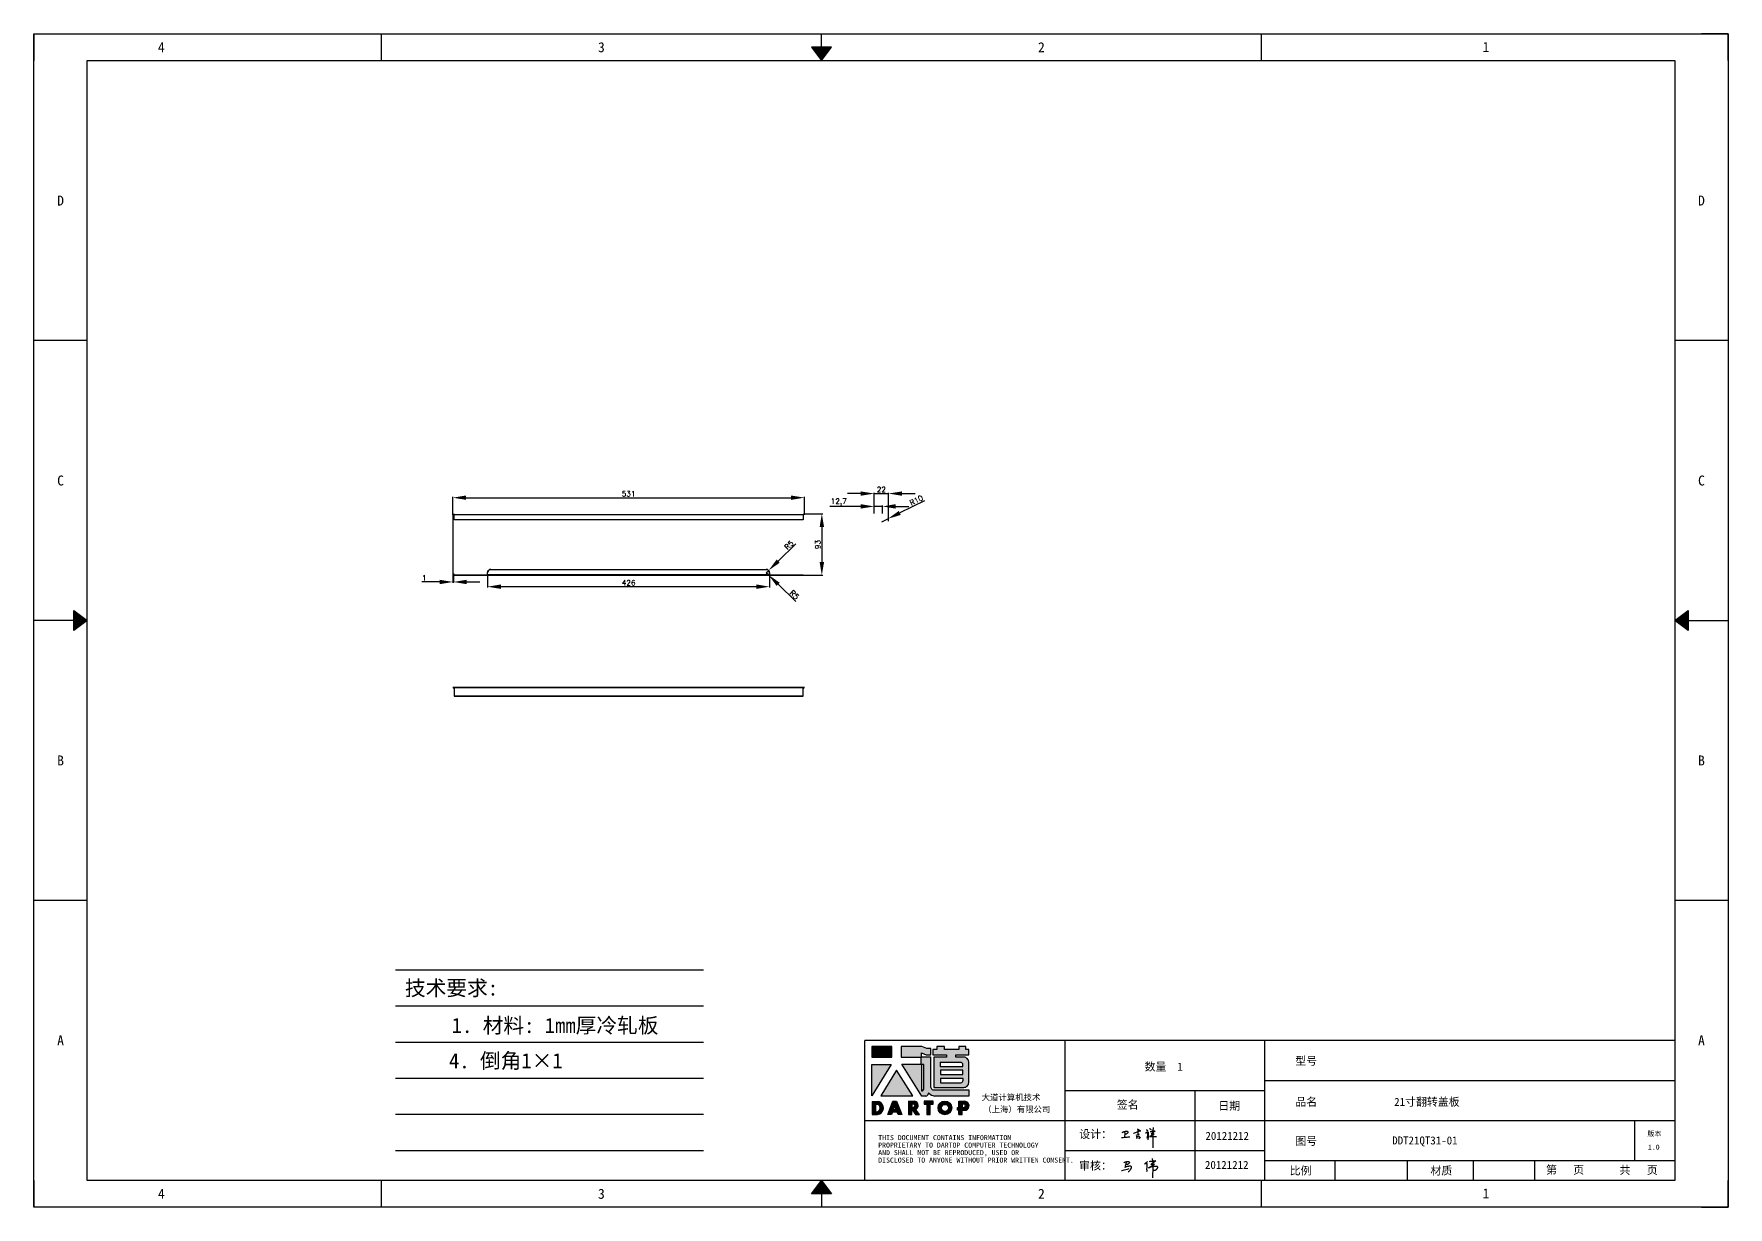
# Model space of a CAD drawing. Header units: millimetres. Extents: x 25928 to 50356, y -44172 to 20163.
# Drawn here: x 31031 to 33590, y -20407 to -18635 of the extents above; entities that cross this region are included whole.
import ezdxf
from ezdxf.enums import TextEntityAlignment as Align

# ---------------------------------------------------------------- set-up
doc = ezdxf.new("R2010")
doc.units = ezdxf.units.MM
doc.linetypes.add('DOT', pattern=[0.25, 0, -0.25])
doc.layers.add('4', color=7, linetype='Continuous')
doc.layers.add('print', color=30, linetype='Continuous')
doc.layers.add('dim', color=2, linetype='Continuous', lineweight=9)
doc.styles.add('Dartop', font='')
doc.styles.add('HZ', font='')
doc.styles.add('hzHT', font='simhei.ttf')
doc.styles.get("Standard").update_dxf_attribs({"font": 'txt', "bigfont": 'gbcbig.shx'})
doc.styles.get('Dartop').set_extended_font_data('FangSong_GB2312')
doc.styles.get('HZ').set_extended_font_data('SimSun')
doc.dimstyles.new('ISO-25', dxfattribs={"dimtxt": 20, "dimasz": 20, "dimexe": 1.25, "dimexo": 0.625, "dimtad": 1, "dimtxsty": 'Standard', "dimcen": 2.5, "dimadec": 0, "dimazin": 0, "dimtfac": 1, "dimtmove": 0, "dimatfit": 3, "dimfxl": 0, "dimarcsym": 0})

# ---------------------------------------------------------------- blocks, each defined once
blk = doc.blocks.new('*D591')
at = {"layer": 'Defpoints', "color": 0}
for p in [(32194.6, -19335.3), (31663.6, -19361.6), (32194.6, -19361.6, 87.4)]:
    blk.add_point(p, dxfattribs=at)
at = {"layer": 'dim', "color": 0, "lineweight": -2}
for p, q in [((31663.6, -19361), (31663.6, -19334)), ((31683.6, -19335.3), (32174.6, -19335.3)), ((32194.6, -19361), (32194.6, -19334))]:
    blk.add_line(p, q, dxfattribs=at)
at = {"layer": 'dim', "color": 0}
for points in [[(31683.6, -19332), (31683.6, -19338.6), (31663.6, -19335.3)], [(32174.6, -19332), (32174.6, -19338.6), (32194.6, -19335.3)]]:
    blk.add_solid(points, dxfattribs=at)
at = {"layer": 'dim', "color": 0, "insert": (31929.1, -19329.3), "char_height": 8, "attachment_point": 5}
blk.add_mtext('531', dxfattribs=at)
blk = doc.blocks.new('*D592')
at = {"layer": 'Defpoints', "color": 0}
for p in [(32192.6, -19359.6), (32192.6, -19452.6, 75.4), (32221, -19452.6)]:
    blk.add_point(p, dxfattribs=at)
at = {"layer": 'dim', "color": 0, "lineweight": -2}
for p, q in [((32193.2, -19359.6), (32222.3, -19359.6)), ((32221, -19379.6), (32221, -19432.6)), ((32193.2, -19452.6), (32222.3, -19452.6))]:
    blk.add_line(p, q, dxfattribs=at)
at = {"layer": 'dim', "color": 0}
for points in [[(32217.7, -19379.6), (32224.4, -19379.6), (32221, -19359.6)], [(32217.7, -19432.6), (32224.4, -19432.6), (32221, -19452.6)]]:
    blk.add_solid(points, dxfattribs=at)
at = {"layer": 'dim', "color": 0, "insert": (32215, -19406.1), "char_height": 8, "attachment_point": 5, "rotation": 90}
blk.add_mtext('93', dxfattribs=at)
blk = doc.blocks.new('*D593')
at = {"layer": 'Defpoints', "color": 0}
for p in [(31716.1, -19451.6, 87.1), (32142.1, -19451.6, 87.1), (31716.1, -19469.8)]:
    blk.add_point(p, dxfattribs=at)
at = {"layer": 'dim', "color": 0, "lineweight": -2}
for p, q in [((31716.1, -19452.2), (31716.1, -19471)), ((32122.1, -19469.8), (31736.1, -19469.8)), ((32142.1, -19452.2), (32142.1, -19471))]:
    blk.add_line(p, q, dxfattribs=at)
at = {"layer": 'dim', "color": 0}
for points in [[(31736.1, -19466.4), (31736.1, -19473.1), (31716.1, -19469.8)], [(32122.1, -19466.4), (32122.1, -19473.1), (32142.1, -19469.8)]]:
    blk.add_solid(points, dxfattribs=at)
at = {"layer": 'dim', "color": 0, "insert": (31929.1, -19463.8), "char_height": 8, "attachment_point": 5}
blk.add_mtext('426', dxfattribs=at)
blk = doc.blocks.new('*D594')
at = {"layer": 'Defpoints', "color": 0}
for p in [(32137.1, -19448.6), (32140.7, -19445.1)]:
    blk.add_point(p, dxfattribs=at)
at = {"layer": 'dim', "color": 0, "lineweight": -2}
for p, q in [((32181.8, -19405.2), (32155, -19431.2)), ((32137.1, -19448.6), (32140.7, -19445.1))]:
    blk.add_line(p, q, dxfattribs=at)
at = {"layer": 'dim', "color": 0}
blk.add_solid([(32152.7, -19428.8), (32157.4, -19433.6), (32140.7, -19445.1)], dxfattribs=at)
at = {"layer": 'dim', "color": 0, "insert": (32171.4, -19407), "char_height": 8, "attachment_point": 5, "rotation": 44.1081}
blk.add_mtext('R5', dxfattribs=at)
blk = doc.blocks.new('*D595')
at = {"layer": 'Defpoints', "color": 0}
for p in [(32137.1, -19448.6), (32140.7, -19452.1)]:
    blk.add_point(p, dxfattribs=at)
at = {"layer": 'dim', "color": 0, "lineweight": -2}
for p, q in [((32137.1, -19448.6), (32140.7, -19452.1)), ((32181.5, -19492.3), (32154.9, -19466.1))]:
    blk.add_line(p, q, dxfattribs=at)
blk.add_arc((32137.1, -19448.6), 5, 301.173, 352.838, dxfattribs=at)
at = {"layer": 'dim', "color": 0}
blk.add_solid([(32157.3, -19463.8), (32152.6, -19468.5), (32140.7, -19452.1)], dxfattribs=at)
at = {"layer": 'dim', "color": 0, "insert": (32179.6, -19482), "char_height": 8, "attachment_point": 5, "rotation": 315.4969}
blk.add_mtext('R5', dxfattribs=at)
blk = doc.blocks.new('*D596')
at = {"layer": 'Defpoints', "color": 0}
for p in [(32312.6, -19348.5), (32299.9, -19359.6, 478.9), (32312.6, -19359.6, 478.9)]:
    blk.add_point(p, dxfattribs=at)
at = {"layer": 'dim', "color": 0, "lineweight": -2}
for p, q in [((32279.9, -19348.5), (32233.3, -19348.5)), ((32299.9, -19359), (32299.9, -19347.2)), ((32312.6, -19348.5), (32299.9, -19348.5)), ((32312.6, -19359), (32312.6, -19347.2)), ((32332.6, -19348.5), (32352.6, -19348.5))]:
    blk.add_line(p, q, dxfattribs=at)
at = {"layer": 'dim', "color": 0}
for points in [[(32279.9, -19345.1), (32279.9, -19351.8), (32299.9, -19348.5)], [(32332.6, -19345.1), (32332.6, -19351.8), (32312.6, -19348.5)]]:
    blk.add_solid(points, dxfattribs=at)
at = {"layer": 'dim', "color": 0, "insert": (32246.6, -19341.8), "char_height": 8, "attachment_point": 5}
blk.add_mtext('12,7', dxfattribs=at)
blk = doc.blocks.new('*D618')
at = {"layer": 'Defpoints', "color": 0}
for p in [(32321.9, -19329.1), (32299.9, -19359), (32321.9, -19371.6, 479.9)]:
    blk.add_point(p, dxfattribs=at)
at = {"layer": 'dim', "color": 0, "lineweight": -2}
for p, q in [((32279.9, -19329.1), (32259.9, -19329.1)), ((32299.9, -19358.4), (32299.9, -19327.8)), ((32299.9, -19329.1), (32321.9, -19329.1)), ((32321.9, -19371), (32321.9, -19327.8)), ((32341.9, -19329.1), (32361.9, -19329.1))]:
    blk.add_line(p, q, dxfattribs=at)
at = {"layer": 'dim', "color": 0}
for points in [[(32279.9, -19325.8), (32279.9, -19332.4), (32299.9, -19329.1)], [(32341.9, -19325.8), (32341.9, -19332.4), (32321.9, -19329.1)]]:
    blk.add_solid(points, dxfattribs=at)
at = {"layer": 'dim', "color": 0, "insert": (32310.9, -19323.1), "char_height": 8, "attachment_point": 5}
blk.add_mtext('22', dxfattribs=at)
blk = doc.blocks.new('*D597')
at = {"layer": 'Defpoints', "color": 0}
for p in [(32311.9, -19371.6), (32320.9, -19367.2)]:
    blk.add_point(p, dxfattribs=at)
at = {"layer": 'dim', "color": 0, "lineweight": -2}
for p, q in [((32375.9, -19340), (32338.8, -19358.3)), ((32311.9, -19371.6), (32320.9, -19367.2))]:
    blk.add_line(p, q, dxfattribs=at)
at = {"layer": 'dim', "color": 0}
blk.add_solid([(32337.3, -19355.3), (32340.3, -19361.3), (32320.9, -19367.2)], dxfattribs=at)
at = {"layer": 'dim', "color": 0, "insert": (32363.7, -19339.3), "char_height": 8, "attachment_point": 5, "rotation": 26.3122}
blk.add_mtext('R10', dxfattribs=at)
blk = doc.blocks.new('*D603')
at = {"layer": 'Defpoints', "color": 0}
for p in [(31663.6, -19450.6, 75.4), (31664.6, -19450.6, 76.4), (31663.6, -19462.6)]:
    blk.add_point(p, dxfattribs=at)
at = {"layer": 'dim', "color": 0, "lineweight": -2}
for p, q in [((31663.6, -19451.2), (31663.6, -19463.9)), ((31664.6, -19451.2), (31664.6, -19463.9)), ((31643.6, -19462.6), (31616.9, -19462.6)), ((31664.6, -19462.6), (31663.6, -19462.6)), ((31684.6, -19462.6), (31704.6, -19462.6))]:
    blk.add_line(p, q, dxfattribs=at)
at = {"layer": 'dim', "color": 0}
for points in [[(31643.6, -19459.3), (31643.6, -19466), (31663.6, -19462.6)], [(31684.6, -19459.3), (31684.6, -19466), (31664.6, -19462.6)]]:
    blk.add_solid(points, dxfattribs=at)
at = {"layer": 'dim', "color": 0, "insert": (31620.3, -19456.6), "char_height": 8, "attachment_point": 5}
blk.add_mtext('1', dxfattribs=at)
blk = doc.blocks.new('*U5')
at = {"color": 254, "linetype": 'Continuous', "extrusion": (0, 0, -1)}
for points in [[(-17, 0.333), (-16.812, 0.25), (-17, 0.5)], [(-17, 0.333), (-17.188, 0.25), (-16.812, 0.25)], [(-17, 0.333), (-17, 0.5), (-17.188, 0.25)]]:
    blk.add_solid(points, dxfattribs=at)
blk = doc.blocks.new('*U4')
at = {"color": 254, "linetype": 'Continuous', "extrusion": (0, 0, -1)}
for points in [[(-33.167, 11), (-33, 11), (-33.25, 11.188)], [(-33.167, 11), (-33.25, 11.188), (-33.25, 10.812)], [(-33.167, 11), (-33.25, 10.812), (-33, 11)]]:
    blk.add_solid(points, dxfattribs=at)
blk = doc.blocks.new('*U6')
at = {"color": 254, "linetype": 'Continuous'}
for points in [[(17, 21.667), (17.188, 21.75), (16.812, 21.75)], [(17, 21.667), (16.812, 21.75), (17, 21.5)], [(17, 21.667), (17, 21.5), (17.188, 21.75)]]:
    blk.add_solid(points, dxfattribs=at)
blk = doc.blocks.new('*U3')
at = {"color": 254, "linetype": 'Continuous', "extrusion": (0, 0, -1)}
for points in [[(-0.833, 11), (-0.75, 10.812), (-0.75, 11.188)], [(-0.833, 11), (-0.75, 11.188), (-1, 11)], [(-0.833, 11), (-1, 11), (-0.75, 10.812)]]:
    blk.add_solid(points, dxfattribs=at)
blk = doc.blocks.new('dadao')
for p, q in [((48, 19.2), (44.9, 10.4)), ((44.9, 10.4), (51.2, 10.4)), ((51.2, 10.4), (48, 19.2))]:
    blk.add_line(p, q)
for points in [[(41.8, 121.6), (41.8, 143.7), (-0.4, 143.7), (-0.4, 121.6), (41.8, 121.6)], [(104.8, 122), (104.8, 130.3), (114.1, 126.3), (124.2, 126.3), (124.2, 139.6), (115.9, 139.6), (105.1, 143.9), (61.5, 143.9)], [(61.7, 144), (61.7, 121.3), (103.9, 121.3)], [(113.4, 38.7), (105.1, 38.7), (63, 106.5), (103.9, 106.5), (103.9, 120.9), (103.9, 121.3)], [(109.7, 53.6), (109.7, 106.2), (104.3, 106.2), (104.3, 50.4), (106.6, 50.4)], [(144.6, 94.4), (144.6, 84.8), (192, 84.8), (192, 94.1), (144.9, 94.1)], [(120.2, 45), (119.5, 45), (119.5, 44.6)], [(0, 28), (0, 0), (11.8, 0)], [(0.1, 28), (14, 28)], [(7.1, 21.8), (7.1, 6.1), (12, 6.1)], [(7.1, 21.8), (11.4, 21.8)], [(76.8, 28.2), (76.8, 0), (84.1, 0), (84.1, 11.1), (91.6, -0.1), (100.3, -0.1), (91.7, 11.1)], [(76.8, 28.2), (90.6, 28.2)], [(84, 22.7), (84, 15.3), (87.2, 15.3)], [(84, 22.7), (87.3, 22.7)], [(183.7, 0), (183.7, 9.6), (180.6, 9.6), (180.6, 14.9), (183.8, 14.9), (183.8, 28.1), (196.1, 28.1), (196.5, 28.1)], [(183.7, 0), (190.9, 0), (190.9, 9.6), (198.8, 9.6)], [(194.9, 22.3), (190.8, 22.3), (190.8, 15), (194.4, 15)]]:
    blk.add_lwpolyline(points)
blk.add_lwpolyline([(137.1, 144.2), (137.1, 137.9), (128.3, 137.9), (128.3, 126.5), (157.3, 126.5), (157.3, 121.5), (130.3, 121.5), (130.3, 57.5), (194.4, 57.5, 0.414214), (204.4, 67.5), (204.4, 111.3, 0.414214), (194.4, 121.3), (177.5, 121.3), (177.5, 126.3), (204.7, 126.3), (204.7, 137.7), (198.2, 137.7), (198.2, 143.9), (183.3, 143.9), (183.3, 138), (153, 138), (153, 144.2), (137.1, 144.2)], format="xyb", close=True)
for points in [[(104.8, 122), (123.4, 122), (123.4, 60, 0.414214), (131.4, 52), (204.8, 52), (204.8, 39.1), (131.7, 39.1)], [(144.3, 110.8), (144.3, 101.8), (192.3, 101.8), (192.3, 105.5, 0.414214), (187.3, 110.5), (144.3, 110.5)], [(144.6, 77), (144.6, 67.5), (187.6, 67.5, 0.414214), (192.6, 72.5), (192.6, 76.4), (144.6, 76.4)]]:
    blk.add_lwpolyline(points, format="xyb")
for points in [[(-0.3, 106.2), (40.4, 106.2), (-0.3, 39.7), (-0.3, 106.2)], [(51.7, 94.1), (18.4, 39.3), (86.2, 39.3)], [(43.8, 28.2), (51.8, 28.2), (62.6, -0.1), (55, -0.1), (53.2, 5), (42.9, 5), (41.1, 0), (33.6, 0)], [(110, 28.1), (110, 21.9), (116, 21.9), (116, -0.1), (123.2, -0.1), (123.2, 22), (129.2, 22), (129.2, 28.1), (110, 28.1)]]:
    blk.add_lwpolyline(points, close=True)
for radius in [14.5, 7.44]:
    blk.add_circle((154.2, 14.2), radius)
for centre, radius, start, end in [((99.2, 60.7), 12.6, 305.6399, 325.969), ((111.6, 46.7), 8.19, 282.9811, 347.6627), ((136, 61.7), 22.9, 226.7358, 259.3209), ((8.5, 13.9), 8.49, 294.2143, 69.7177), ((9.6, 14.2), 14.4, 278.6604, 72.3203), ((86.4, 19), 3.8, 282.527, 76.7196), ((88.6, 19.4), 8.95, 290.6073, 77.2124), ((193.7, 18.7), 3.8, 280.9891, 72.5513), ((195.7, 18.6), 9.51, 288.8959, 85.2442)]:
    blk.add_arc(centre, radius, start, end)
blk = doc.blocks.new('h')
for p, q in [((20768.1, -2360.9), (20773, -2359.1)), ((20769.5, -2366.9), (20769.8, -2370.6)), ((20769.8, -2370.6), (20770.9, -2378)), ((20770.9, -2378), (20771.5, -2370.6)), ((20772.4, -2369.3), (20774.9, -2367.8)), ((20773, -2359.1), (20784.1, -2355.2)), ((20773.3, -2331.8), (20775.3, -2338.7)), ((20789.1, -2340.9), (20773.5, -2331.9)), ((20775.3, -2338.7), (20775.6, -2351.2)), ((20775.6, -2351.2), (20775.5, -2357.3)), ((20782.2, -2369.2), (20780, -2377.1)), ((20780, -2377.1), (20788.3, -2371.3)), ((20780.1, -2366.4), (20780.8, -2366.4)), ((20781.9, -2367.4), (20782.2, -2369.2)), ((20845.7, -2343.5), (20848.4, -2353)), ((20848.9, -2370.3), (20847.9, -2424)), ((20848.4, -2353), (20848.9, -2370.3))]:
    blk.add_line(p, q)
for points in [[(20696.6, -2372.4, 0.002073), (20710.6, -2371.9, 0.016137), (20719.6, -2371.3, 0.008314), (20736.9, -2369.3)], [(20699.1, -2348.2, -0.029745), (20704.6, -2345.4, -0.046842), (20708.4, -2344.2, -0.00919), (20714.3, -2343, -0.018517), (20717.2, -2342.5, -0.037841), (20720.3, -2342.4, -0.039541), (20723.2, -2342.8, -0.149785), (20726, -2344.3, -0.204935), (20726.9, -2346.6, -0.074872), (20726.5, -2348.3, -0.061615), (20725.6, -2350.3, -0.034204), (20723.8, -2352.6, -0.045776), (20722.3, -2354.1, -0.054985), (20720.4, -2355.3, -0.036348), (20717.3, -2356.5, -0.067752), (20715.7, -2356.8, -0.043553), (20713.2, -2356.7)], [(20755, -2351.9, -0.024077), (20759.9, -2350.1, -0.013147), (20768.7, -2346.5, -0.00522), (20775.4, -2344.1, -0.018517), (20777.3, -2343.4, -0.008274), (20786.3, -2341, -0.039541), (20788.3, -2340.8, -0.079216), (20789.4, -2341, -0.204935)], [(20813.5, -2350.1, 0.007348), (20815.9, -2348.7, 0.008421), (20818, -2347.3, 0.009459), (20819.7, -2346.2, -0.016325), (20820.7, -2345.5, -0.173771), (20821.8, -2345.3, -0.085159), (20823.9, -2346, -0.125883), (20826, -2347.9, -0.160659), (20826.6, -2350.1, -0.010447), (20826.5, -2352.3, -0.008247), (20826.2, -2355.1, -0.002698), (20825.3, -2374, 0.001562), (20823.9, -2383.7, 0.016137)], [(20816.8, -2335, -0.053561), (20819.6, -2336.1, -0.075272), (20821.3, -2337.3, -0.005295), (20822.5, -2338.5, -0.009337), (20823.1, -2339.1, -0.026146), (20823.7, -2339.8, -0.016644), (20824.5, -2340.9)], [(20832.1, -2329.2, -0.053561), (20834.9, -2330.3, -0.075272), (20836.7, -2331.5, -0.005295), (20837.8, -2332.6, -0.009337), (20838.5, -2333.3, -0.026146), (20839, -2334, -0.016644), (20839.8, -2335.1)], [(20836, -2343.7, -0.02797), (20842.1, -2342.6, -0.048868), (20845.6, -2342.2, -0.00919), (20851.1, -2341.4, -0.018517), (20853.9, -2341.1, -0.037841), (20856.7, -2341.2, -0.039541), (20859.4, -2341.6, -0.018282), (20840.6, -2354.7, -0.000937)], [(20847.6, -2340.2, 0.021784), (20849.6, -2335.9, 0.028296), (20850.8, -2332.4, 0.008136), (20851.9, -2328.2, 0.028913), (20852.2, -2327, 0.08193), (20852.1, -2325.9, 0.075058), (20851.7, -2324.7, 0.275043)]]:
    blk.add_lwpolyline(points, format="xyb")
for points in [[(20711.3, -2343.5), (20711.3, -2343.5), (20711.5, -2355.8), (20710.7, -2368), (20710.6, -2371.9)], [(20821.5, -2350.6), (20822.4, -2359.2), (20822.2, -2364.9), (20821.7, -2369), (20821.3, -2376.3), (20823.6, -2368.5), (20827.2, -2366.3), (20829.5, -2366.3)], [(20840.6, -2354.7), (20850, -2354.7), (20855, -2354.3), (20845.9, -2361.1), (20840.5, -2364), (20833, -2367.5), (20863.2, -2367.4), (20865.9, -2367.3)]]:
    blk.add_lwpolyline(points)
for centre, radius, start, end in [((20773.7, -2371.2), 2.3, 121.9907, 163.60158), ((20787.5, -2406), 40.3, 100.61827, 108.24823), ((20780.8, -2367.6), 1.15, 9.4675, 90)]:
    blk.add_arc(centre, radius, start, end)

msp = doc.modelspace()

# ---------------------------------------------------------------- hatches: boundary and pattern name
for points in [[(32326.762, -20164.758), (32296.627, -20164.758), (32296.627, -20180.503), (32326.762, -20180.503)], [(32325.791, -20191.518), (32296.708, -20191.518), (32296.708, -20239.005)], [(32333.854, -20200.136), (32310.079, -20239.321), (32358.49, -20239.321)], [(32389.23, -20247.339), (32375.472, -20247.339), (32375.472, -20251.704), (32379.764, -20251.704), (32379.764, -20267.433), (32384.904, -20267.433), (32384.904, -20251.693), (32389.23, -20251.693)]]:
    msp.add_hatch(color=0).paths.add_polyline_path(points)
h = msp.add_hatch(color=0)
h.paths.add_polyline_path([(32371.796, -20174.327), (32378.446, -20177.2), (32385.637, -20177.2), (32385.637, -20167.683), (32379.705, -20167.683), (32371.975, -20164.631), (32341.001, -20164.631), (32341.001, -20180.726), (32371.138, -20180.726), (32371.138, -20181.051), (32371.138, -20191.338), (32341.914, -20191.338), (32371.973, -20239.714), (32377.926, -20239.714, 0.27937482), (32382.271, -20235.489), (32382.271, -20235.266), (32382.796, -20235.266, 0.14314537), (32390.991, -20239.436), (32443.225, -20239.436), (32443.225, -20230.262), (32390.768, -20230.262, -0.41421356), (32385.055, -20224.548), (32385.055, -20180.217), (32371.796, -20180.217)])
h.paths.add_polyline_path([(32371.442, -20191.544), (32375.272, -20191.544), (32375.272, -20229.091, -0.08893574), (32373.053, -20231.374), (32371.429, -20231.374)], flags=16)
h = msp.add_hatch(color=0)
h.paths.add_polyline_path([(32443.135, -20169.016), (32438.487, -20169.016), (32438.487, -20164.595), (32427.864, -20164.595), (32427.864, -20168.795), (32406.177, -20168.795), (32406.177, -20164.374), (32394.819, -20164.374), (32394.819, -20168.876), (32388.542, -20168.876), (32388.542, -20177.027), (32409.254, -20177.027), (32409.254, -20180.632), (32389.954, -20180.632), (32389.954, -20226.271), (32435.771, -20226.271, 0.41421356), (32442.913, -20219.129), (32442.913, -20187.874, 0.41421356), (32435.771, -20180.732), (32423.66, -20180.732), (32423.66, -20177.195), (32443.135, -20177.195)])
h.paths.add_polyline_path([(32430.711, -20188.469, -0.41421356), (32434.282, -20192.04), (32434.282, -20194.659), (32399.98, -20194.659), (32399.98, -20188.469)], flags=16)
h.paths.add_polyline_path([(32434.061, -20200.186), (32434.061, -20206.818), (32400.202, -20206.818), (32400.202, -20200.186)], flags=16)
h.paths.add_polyline_path([(32434.503, -20212.786), (32434.503, -20215.626, -0.41421356), (32430.932, -20219.197), (32400.202, -20219.197), (32400.202, -20212.786)], flags=16)
h = msp.add_hatch(color=0)
h.paths.add_polyline_path([(32306.899, -20247.41), (32296.921, -20247.41), (32296.921, -20267.373), (32305.325, -20267.373, 0.79301591)])
h.paths.add_polyline_path([(32305.473, -20263.001), (32301.984, -20263.001), (32301.984, -20251.782), (32305.087, -20251.782, -0.67136089)], flags=16)
h = msp.add_hatch(color=0)
h.paths.add_polyline_path([(32333.929, -20247.246), (32328.235, -20247.246), (32320.912, -20267.395), (32326.306, -20267.395), (32327.575, -20263.824), (32334.882, -20263.824), (32336.178, -20267.438), (32341.616, -20267.438)])
h.paths.add_polyline_path([(32333.485, -20259.975), (32328.958, -20259.975), (32331.18, -20253.644)], flags=16)
h = msp.add_hatch(color=0)
h.paths.add_polyline_path([(32361.607, -20247.26), (32351.794, -20247.26), (32351.794, -20267.406), (32356.979, -20267.406), (32356.979, -20259.419), (32362.309, -20267.478), (32368.576, -20267.478), (32362.441, -20259.47, 0.74405494)])
h.paths.add_polyline_path([(32356.932, -20256.438), (32356.932, -20251.147), (32359.25, -20251.147, -0.79680897), (32359.215, -20256.438)], flags=16)
h = msp.add_hatch(color=0)
h.paths.add_polyline_path([(32396.709, -20257.261, 1), (32417.395, -20257.261, 1)])
h.paths.add_polyline_path([(32412.366, -20257.261, -1), (32401.739, -20257.261, -1)], flags=16)
h = msp.add_hatch(color=0)
h.paths.add_polyline_path([(32437.237, -20247.308), (32436.94, -20247.308), (32428.192, -20247.308), (32428.192, -20256.71), (32425.87, -20256.71), (32425.87, -20260.526), (32428.154, -20260.526), (32428.154, -20267.37), (32433.261, -20267.37), (32433.261, -20260.499), (32438.873, -20260.499, 0.81230381)])
h.paths.add_polyline_path([(32433.185, -20256.684), (32433.185, -20251.425), (32436.092, -20251.425, -0.77821343), (32435.795, -20256.684)], flags=16)

# ---------------------------------------------------------------- linework, layer by layer
at = {"color": 0, "linetype": 'DOT'}
for p, q in [((31030.665, -18634.528), (33549.837, -18634.528)), ((31030.665, -20366.914), (31030.665, -18674.816)), ((33590.125, -18674.816), (33590.125, -20366.914)), ((33549.837, -20407.202), (31030.665, -20407.202))]:
    msp.add_line(p, q, dxfattribs=at)
at = {"color": 0}
for p, q in [((31030.665, -18634.528), (31030.665, -18674.816)), ((31555.579, -18674.816), (31555.579, -18634.528)), ((32220.332, -18654.672), (32220.332, -18634.528)), ((32885.085, -18674.816), (32885.085, -18634.528)), ((33590.125, -18634.528), (33549.837, -18634.528)), ((33590.125, -18674.816), (33590.125, -18634.528)), ((31111.241, -20366.914), (31111.241, -18674.816)), ((31111.241, -18674.816), (33509.549, -18674.816)), ((33509.549, -18674.816), (33509.549, -20366.914)), ((31111.241, -19097.841), (31030.665, -19097.841)), ((33590.125, -19097.841), (33509.549, -19097.841)), ((31091.097, -19520.865), (31030.665, -19520.865)), ((33529.693, -19520.865), (33590.125, -19520.865)), ((31111.241, -19943.89), (31030.665, -19943.89)), ((33590.125, -19943.89), (33509.549, -19943.89)), ((33509.549, -20155.402), (32285.8, -20155.402)), ((32285.8, -20366.914), (32285.8, -20155.402)), ((32587.96, -20155.402), (32587.96, -20366.914)), ((32890.121, -20366.914), (32890.121, -20155.402)), ((32890.121, -20215.834), (33509.549, -20215.834)), ((32587.96, -20230.942), (32890.121, -20230.942)), ((32784.364, -20230.942), (32784.364, -20366.914)), ((32285.8, -20276.266), (32587.96, -20276.266)), ((32587.96, -20276.266), (33509.549, -20276.266)), ((33449.117, -20336.698), (33449.117, -20276.266)), ((32587.96, -20321.59), (32890.121, -20321.59)), ((32890.121, -20336.698), (33509.549, -20336.698)), ((32996.428, -20366.914), (32996.428, -20336.698)), ((33105.985, -20366.914), (33105.985, -20336.698)), ((33205.582, -20366.914), (33205.582, -20336.698)), ((33298.037, -20366.914), (33298.037, -20336.698)), ((31030.665, -20366.914), (31030.665, -20407.202)), ((33509.549, -20366.914), (31111.241, -20366.914)), ((31555.579, -20407.202), (31555.579, -20366.914)), ((32885.085, -20407.202), (32885.085, -20366.914)), ((33590.125, -20407.202), (33590.125, -20366.914)), ((32220.332, -20387.058), (32220.332, -20407.202)), ((33549.837, -20407.202), (33590.125, -20407.202))]:
    msp.add_line(p, q, dxfattribs=at)
at = {"extrusion": (3.98566e-30, 0, -1)}
for p, q in [((31663.589, -19361.615), (31663.589, -19450.615)), ((31663.589, -19361.615), (31665.589, -19361.615)), ((31665.589, -19361.615), (31665.589, -19359.615)), ((31665.589, -19450.615), (31663.589, -19450.615)), ((31665.589, -19452.615), (31665.589, -19450.615))]:
    msp.add_line(p, q, dxfattribs=at)
for p, q in [((31665.589, -19368.615, 12.7), (31665.589, -19359.615, 12.7)), ((31665.589, -19451.615, 12.7), (31665.589, -19452.615, 12.7)), ((31665.589, -19451.615, 12.7), (31716.089, -19451.615, 12.7)), ((31716.089, -19451.615, 12.7), (31716.089, -19448.615, 12.7)), ((31721.089, -19443.615, 12.7), (32137.089, -19443.615, 12.7)), ((32142.089, -19448.615, 12.7), (32142.089, -19451.615, 12.7)), ((32142.089, -19451.615, 12.7), (32192.589, -19451.615, 12.7)), ((32192.589, -19451.615, 12.7), (32192.589, -19452.615, 12.7)), ((31665.589, -19452.615, 12.7), (32192.589, -19452.615, 12.7)), ((31665.589, -19622.256, -49.047), (31665.589, -19634.956, -49.047)), ((32192.589, -19622.256, -49.047), (31665.589, -19622.256, -49.047)), ((32192.589, -19634.956, -49.047), (32192.589, -19622.256, -49.047)), ((31665.589, -19634.956, -49.047), (32192.589, -19634.956, -49.047)), ((32717.725, -20346.248), (32714.756, -20347.855)), ((32719.862, -20345.107), (32717.725, -20346.248)), ((32717.847, -20342.704), (32721.623, -20342.704)), ((32723.636, -20342.521), (32719.862, -20345.107)), ((32719.998, -20333.744), (32720.865, -20340.986)), ((32721.006, -20346.333), (32720.685, -20362.972)), ((32720.865, -20340.986), (32721.006, -20346.333)), ((32721.623, -20342.704), (32723.636, -20342.521))]:
    msp.add_line(p, q)
at = {"extrusion": (0, 0, -1)}
for p, q in [((31665.589, -19360.615, 11.7), (32192.589, -19360.615, 11.7)), ((31665.589, -19368.615, 11.7), (31665.589, -19360.615, 11.7)), ((32192.589, -19368.615, 11.7), (31665.589, -19368.615, 11.7)), ((32192.589, -19360.615, 11.7), (32192.589, -19368.615, 11.7)), ((31716.089, -19451.615, 11.7), (31716.089, -19448.615, 11.7)), ((32142.089, -19451.615, 11.7), (31716.089, -19451.615, 11.7)), ((31721.089, -19443.615, 11.7), (32137.089, -19443.615, 11.7)), ((32142.089, -19448.615, 11.7), (32142.089, -19451.615, 11.7))]:
    msp.add_line(p, q, dxfattribs=at)
at = {"extrusion": (0, -1, 0)}
msp.add_line((31665.589, -19368.615, 11.7), (31665.589, -19368.615, 12.7), dxfattribs=at)
at = {"extrusion": (2.29585e-30, 1, -2.24254e-30)}
for p, q in [((31665.589, -19451.615, 1), (31665.589, -19451.615, 12.7)), ((31665.589, -19451.615, 12.7), (31716.089, -19451.615, 12.7)), ((31716.089, -19451.615, 11.7), (31716.089, -19451.615, 12.7))]:
    msp.add_line(p, q, dxfattribs=at)
at = {"extrusion": (0, 1, 0)}
for p, q in [((31721.089, -19443.615, 12.7), (31721.089, -19443.615, 11.7)), ((31721.089, -19443.615, 12.7), (32137.089, -19443.615, 12.7)), ((31721.089, -19443.615, 11.7), (32137.089, -19443.615, 11.7)), ((32137.089, -19443.615, 11.7), (32137.089, -19443.615, 12.7))]:
    msp.add_line(p, q, dxfattribs=at)
at = {"extrusion": (6.31089e-30, 1, -2.22045e-16)}
for p, q in [((31665.589, -19622.256, -140.047), (31663.589, -19622.256, -140.047)), ((31663.589, -19622.256, -51.047), (31663.589, -19622.256, -140.047)), ((31663.589, -19622.256, -51.047), (31665.589, -19622.256, -51.047)), ((31665.589, -19622.256, -142.047), (31665.589, -19622.256, -140.047)), ((31665.589, -19622.256, -142.047), (32192.589, -19622.256, -142.047)), ((31665.589, -19622.256, -51.047), (31665.589, -19622.256, -49.047)), ((32192.589, -19622.256, -49.047), (31665.589, -19622.256, -49.047)), ((32192.589, -19622.256, -140.047), (32192.589, -19622.256, -142.047)), ((32194.589, -19622.256, -140.047), (32192.589, -19622.256, -140.047)), ((32192.589, -19622.256, -51.047), (32194.589, -19622.256, -51.047)), ((32192.589, -19622.256, -49.047), (32192.589, -19622.256, -51.047)), ((32194.589, -19622.256, -140.047), (32194.589, -19622.256, -51.047))]:
    msp.add_line(p, q, dxfattribs=at)
at = {"extrusion": (0, -1, 2.22045e-16)}
for p, q in [((31664.589, -19623.256, -140.047), (31665.589, -19623.256, -140.047)), ((31664.589, -19623.256, -140.047), (31664.589, -19623.256, -51.047)), ((31665.589, -19623.256, -51.047), (31664.589, -19623.256, -51.047)), ((31665.589, -19623.256, -140.047), (31665.589, -19623.256, -141.047)), ((31665.589, -19623.256, -50.047), (31665.589, -19623.256, -51.047)), ((32192.589, -19623.256, -141.047), (32192.589, -19623.256, -140.047)), ((32192.589, -19623.256, -140.047), (32193.589, -19623.256, -140.047)), ((32193.589, -19623.256, -51.047), (32192.589, -19623.256, -51.047)), ((32192.589, -19623.256, -51.047), (32192.589, -19623.256, -50.047)), ((32193.589, -19623.256, -51.047), (32193.589, -19623.256, -140.047)), ((31665.589, -19634.956, -58.047), (31665.589, -19634.956, -49.047)), ((32192.589, -19634.956, -58.047), (31665.589, -19634.956, -58.047)), ((31665.589, -19634.956, -49.047), (32192.589, -19634.956, -49.047)), ((32192.589, -19634.956, -49.047), (32192.589, -19634.956, -58.047))]:
    msp.add_line(p, q, dxfattribs=at)
at = {"extrusion": (0, -2.22045e-16, -1)}
for p, q in [((31665.589, -19622.256, -142.047), (31665.589, -19634.956, -142.047)), ((31665.589, -19622.256, -142.047), (32192.589, -19622.256, -142.047)), ((32192.589, -19634.956, -142.047), (32192.589, -19622.256, -142.047)), ((31665.589, -19634.956, -142.047), (32192.589, -19634.956, -142.047))]:
    msp.add_line(p, q, dxfattribs=at)
at = {"extrusion": (-2.29585e-30, -2.22045e-16, -1)}
for p, q in [((31665.589, -19623.256, -50.047), (31665.589, -19633.956, -50.047)), ((32192.589, -19633.956, -50.047), (32192.589, -19623.256, -50.047))]:
    msp.add_line(p, q, dxfattribs=at)
at = {"extrusion": (0, 1, -2.22045e-16)}
for p, q in [((31665.589, -19633.956, -58.047), (31665.589, -19633.956, -50.047)), ((32192.589, -19633.956, -50.047), (32192.589, -19633.956, -58.047))]:
    msp.add_line(p, q, dxfattribs=at)
at = {"color": 0}
for points in [[(32220.332, -18674.816), (32235.44, -18654.672), (32205.224, -18654.672), (32220.332, -18674.816)], [(31111.241, -19520.865), (31091.097, -19535.973), (31091.097, -19505.757), (31111.241, -19520.865)], [(33509.549, -19520.865), (33529.693, -19505.757), (33529.693, -19535.973), (33509.549, -19520.865)], [(32220.332, -20366.914), (32235.44, -20387.058), (32205.224, -20387.058), (32220.332, -20366.914)]]:
    msp.add_lwpolyline(points, close=True, dxfattribs=at)
for points in [[(32677.023, -20340.092, -0.02974503), (32678.75, -20339.226, -0.04684215), (32679.92, -20338.85, -0.00919025), (32681.745, -20338.481, -0.01851715), (32682.659, -20338.349, -0.03784064), (32683.603, -20338.319, -0.03954126), (32684.501, -20338.43, -0.14978519), (32685.377, -20338.909, -0.20493524), (32685.645, -20339.602, -0.07487171), (32685.543, -20340.15, -0.06161465), (32685.245, -20340.756, -0.0342039), (32684.705, -20341.469, -0.04577587), (32684.221, -20341.931, -0.05498501), (32683.636, -20342.299, -0.03634791), (32682.667, -20342.685, -0.06775206), (32682.182, -20342.768, -0.04355337), (32681.419, -20342.729)], [(32714.756, -20347.855, -0.02974503), (32717.451, -20346.505, -0.04684215), (32719.275, -20345.918, -0.00919025), (32722.122, -20345.343, -0.01851715), (32723.549, -20345.136, -0.03784064), (32725.022, -20345.09, -0.03954126), (32726.421, -20345.263, -0.14978519), (32727.788, -20346.01, -0.20493524), (32728.207, -20347.092, -0.07487171), (32728.048, -20347.946, -0.06161465), (32727.583, -20348.891, -0.0342039), (32726.74, -20350.004, -0.04577587), (32725.985, -20350.725, -0.05498501), (32725.073, -20351.298, -0.03634791), (32723.561, -20351.9, -0.06775206), (32722.804, -20352.03, -0.04355337), (32721.613, -20351.969)], [(32715.994, -20338.25, -0.02797026), (32718.435, -20337.799, -0.04886788), (32719.85, -20337.648, -0.00919025), (32722.074, -20337.319, -0.01851715), (32723.186, -20337.217, -0.03784064), (32724.327, -20337.241, -0.03954126), (32725.402, -20337.432, -0.01828189), (32717.847, -20342.704, -0.0009369)]]:
    msp.add_lwpolyline(points, format="xyb")
msp.add_lwpolyline([(32680.831, -20338.657), (32680.831, -20338.657), (32680.253, -20342.197), (32679.302, -20345.526), (32678.681, -20347.569)])
for centre, radius, start, end in [((31721.089, -19448.615, 12.7), 5, 90, 180), ((32137.089, -19448.615, 12.7), 5, 0, 90), ((32688.438, -20364.457), 19.504, 113.202449, 120.017497), ((32683.861, -20353.778), 7.885, 102.47486, 113.202449), ((32695.286, -20405.423), 60.779, 100.36867, 102.47486), ((32687.043, -20360.37), 14.979, 96.125337, 100.36867), ((32686.245, -20352.933), 7.499, 87.457037, 96.125337), ((32686.273, -20352.304), 6.87, 78.399567, 87.457037), ((32687.243, -20347.578), 2.045, 44.324655, 78.399567), ((32685.787, -20346.557), 3.301, 326.76781, 340.871018), ((32687.894, -20346.942), 1.134, 357.998393, 44.324655), ((32686.786, -20346.903), 2.243, 340.871018, 357.998393), ((32693.867, -20316.126), 29.831, 299.265464, 300.9495), ((32761.449, -20566.175), 230.333, 102.46592, 103.2053), ((32604.484, -20230.835), 152.514, 313.366132, 315.296084), ((32711.751, -20342.247), 0.975, 52.375745, 91.291159), ((31853.959, -20314.579), 858.927, 357.565664, 358.057278), ((32711.417, -20342.094), 1.118, 357.196828, 33.705179), ((32686.261, -20340.448), 26.332, 352.912546, 354.802684), ((32696.139, -20341.346), 16.413, 354.802684, 357.196828), ((32672.604, -20345.713), 6.385, 281.076982, 291.212632), ((32532.202, -19775.81), 593.276, 283.91895, 284.971512), ((32682.59, -20348.703), 5.03, 283.816254, 294.030509), ((32683.664, -20351.191), 2.32, 294.836428, 309.901134), ((32652.734, -20322.655), 44.385, 316.919563, 320.58866), ((32677.885, -20344.216), 11.285, 324.094808, 331.378357), ((32686.644, -20348.644), 1.508, 319.573073, 337.48549), ((32682.491, -20345.326), 6.777, 324.910666, 333.348429), ((33193.45, -20423.769), 486.8, 171.410173, 171.768083)]:
    msp.add_arc(centre, radius, start, end)
at = {"extrusion": (0, 0, -1)}
for centre, start, end in [((-31721.089, -19448.615, -11.7), 0, 90), ((-32137.089, -19448.615, -11.7), 90, 180)]:
    msp.add_arc(centre, 5, start, end, dxfattribs=at)
at = {"layer": 'Defpoints'}
for p, q in [((31577.129, -20048.567), (32042.167, -20048.567)), ((31577.129, -20103.167), (32042.167, -20103.167)), ((31577.129, -20103.167), (32042.167, -20103.167)), ((31577.129, -20157.767), (32042.167, -20157.767)), ((31577.129, -20212.367), (32042.167, -20212.367)), ((31577.129, -20266.967), (32042.167, -20266.967)), ((31577.129, -20321.567), (32042.167, -20321.567))]:
    msp.add_line(p, q, dxfattribs=at)
at = {"layer": 'print'}
msp.add_lwpolyline([(31030.665, -18634.528), (33590.125, -18634.528), (33590.125, -20407.202), (31030.665, -20407.202)], close=True, dxfattribs=at)

# ---------------------------------------------------------------- block references
at = {"color": 0, "linetype": 'Continuous', "xscale": 80.57610619627711, "yscale": 80.57610619687368, "zscale": 80.57610619687446}
for name, p in [('*U6', (30850.538, -20407.202)), ('*U3', (31030.665, -20407.202)), ('*U4', (30850.538, -20407.202)), ('*U5', (30850.538, -20407.202))]:
    msp.add_blockref(name, p, dxfattribs=at)
at = {"color": 0}
for name, p, xscale, yscale, zscale in [('dadao', (32296.921, -20267.373), 0.7141973048657924, 0.7141973049202118, 0.7141973049268417), ('h', (26260.14, -19566.667), 0.3098964079397265, 0.3098964079412326, 0.3098964079411201)]:
    msp.add_blockref(name, p, dxfattribs=dict(at, xscale=xscale, yscale=yscale, zscale=zscale))

# ---------------------------------------------------------------- texts
for s, height, style, p in [('4', 15.108, 'Dartop', (31223.202, -18654.672)), ('3', 15.108, 'Dartop', (31887.955, -18654.672)), ('2', 15.108, 'Dartop', (32552.708, -18654.672)), ('1', 15.108, 'Dartop', (33224.347, -18654.193)), ('D', 15.108, 'Dartop', (31070.953, -18886.328)), ('D', 15.108, 'Dartop', (33549.837, -18886.328)), ('C', 15.108, 'Dartop', (31070.953, -19309.353)), ('C', 15.108, 'Dartop', (33549.837, -19309.353)), ('B', 15.108, 'Dartop', (31070.953, -19732.377)), ('B', 15.108, 'Dartop', (33549.837, -19732.377)), ('A', 15.108, 'Dartop', (31070.953, -20155.402)), ('A', 15.108, 'Dartop', (33549.837, -20155.402)), ('数量  1', 12.0864, 'hzHT', (32737.416, -20195.021)), ('型号', 12.0864, 'hzHT', (32952.827, -20186.146)), ('签名', 12.0864, 'hzHT', (32683.123, -20252.621)), ('品名', 12.0864, 'hzHT', (32952.827, -20248.192)), ('21寸翻转盖板', 12.0864, 'hzHT', (33135.128, -20248.163)), ('日期', 12.0864, 'hzHT', (32836.485, -20254.108)), ('20121212', 12.0864, 'hzHT', (32833.383, -20299.547)), ('版本', 7.554, 'hzHT', (33478.751, -20296.32)), ('图号', 12.0864, 'hzHT', (32952.827, -20307.269)), ('DDT21QT31-01', 12.08642, 'hzHT', (33132.061, -20306.481)), ('1.0', 7.554, 'Dartop', (33477.843, -20316.509)), ('20121212', 12.0864, 'hzHT', (32832.663, -20343.402)), ('比例', 12.0864, 'hzHT', (32944.4, -20352.121)), ('材质', 12.0864, 'hzHT', (33156.9, -20352.121)), ('第   页', 12.0864, 'hzHT', (33343.867, -20350.867)), ('共   页', 12.0864, 'hzHT', (33454.892, -20351.308)), ('4', 15.108, 'Dartop', (31223.202, -20387.058)), ('3', 15.108, 'Dartop', (31887.955, -20387.058)), ('2', 15.108, 'Dartop', (32552.708, -20387.058)), ('1', 15.108, 'Dartop', (33224.347, -20386.579))]:
    msp.add_text(s, height=height, dxfattribs=dict(at, style=style)).set_placement(p, align=Align.MIDDLE_CENTER)
at = {"style": 'HZ'}
for s, p in [('技术要求:', (31661.584, -20076.123)), ('1. 材料: 1mm厚冷轧板', (31818.061, -20132.61)), ('4. 倒角1×1         ', (31813.766, -20185.987))]:
    msp.add_text(s, height=22.932, dxfattribs=at).set_placement(p, align=Align.MIDDLE_CENTER)
at = {"color": 0, "style": 'hzHT'}
for s, height, p in [('设计：', 12.0864, (32609.905, -20302.977)), ('AND SHALL NOT BE REPRODUCED, USED OR', 7.55401, (32306.194, -20328.615)), ('THIS DOCUMENT CONTAINS INFORMATION', 7.55401, (32306.194, -20305.953)), ('PROPRIETARY TO DARTOP COMPUTER TECHNOLOGY', 7.55401, (32306.194, -20317.284)), ('DISCLOSED TO ANYONE WITHOUT PRIOR WRITTEN CONSENT.', 7.55401, (32306.194, -20339.946)), ('审核：', 12.0864, (32609.725, -20350.571))]:
    msp.add_text(s, height=height, dxfattribs=at).set_placement(p)
at = {"layer": '4', "color": 0, "style": 'hzHT'}
for s, p in [('大道计算机技术', (32462.432, -20245.953)), ('（上海）有限公司', (32464.712, -20264.02))]:
    msp.add_text(s, height=9.0648, dxfattribs=at).set_placement(p)

# ---------------------------------------------------------------- dimensions: what is measured, and where the dimension line sits
at = {"layer": 'dim'}
for base, p1, p2, picture, middle in [((32321.933, -19329.09, -75.43), (32299.933, -19358.99, -75.43), (32321.933, -19371.615, 404.443), '*D618', (32310.933, -19323.09, -75.43)), ((32194.589, -19335.298, -75.43), (31663.589, -19361.615, -75.43), (32194.589, -19361.615, 12), '*D591', (31929.089, -19329.298, -75.43)), ((31663.589, -19462.647, -75.43), (31664.589, -19450.615, 1), (31663.589, -19450.615), '*D603', (31620.256, -19456.647, -75.43)), ((31716.089, -19469.755, -75.43), (32142.089, -19451.615, 11.7), (31716.089, -19451.615, 11.7), '*D593', (31929.089, -19463.755, -75.43))]:
    dim = msp.add_linear_dim(base=base, p1=p1, p2=p2, dimstyle='ISO-25', override={"dimtxt": 8, "dimgap": 2}, dxfattribs=at)
    dim.commit()
    dim.dimension.update_dxf_attribs({"geometry": picture, "text_midpoint": middle})
dim = msp.add_linear_dim(base=(32312.633, -19348.466, -75.43), p1=(32299.933, -19359.615, 403.443), p2=(32312.633, -19359.615, 403.443), angle=180, dimstyle='ISO-25', override={"dimtxt": 8, "dimgap": 2}, dxfattribs=at)
dim.commit()
dim.dimension.update_dxf_attribs({"geometry": '*D596', "text_midpoint": (32246.6, -19348.466, -75.43), "dimtype": 160})
for center, mpoint, picture, middle in [((32311.933, -19371.615, 405.443), (32320.897, -19367.182, 405.443), '*D597', (32363.654, -19339.345, 405.443)), ((32137.089, -19448.615, 12.7), (32140.679, -19445.135, 12.7), '*D594', (32171.447, -19406.954, 12.7)), ((32137.089, -19448.615, 12.7), (32140.655, -19452.12, 12.7), '*D595', (32179.57, -19481.953, 12.7))]:
    dim = msp.add_radius_dim(center=center, mpoint=mpoint, dimstyle='ISO-25', override={"dimtxt": 8, "dimgap": 2}, dxfattribs=at)
    dim.commit()
    dim.dimension.update_dxf_attribs({"geometry": picture, "text_midpoint": middle})
dim = msp.add_linear_dim(base=(32221.023, -19452.615, -75.43), p1=(32192.589, -19359.615, -75.43), p2=(32192.589, -19452.615), angle=90, dimstyle='ISO-25', override={"dimtxt": 8, "dimgap": 2}, dxfattribs=at)
dim.commit()
dim.dimension.update_dxf_attribs({"geometry": '*D592', "text_midpoint": (32215.023, -19406.115, -75.43)})

doc.saveas('drawing.dxf')
